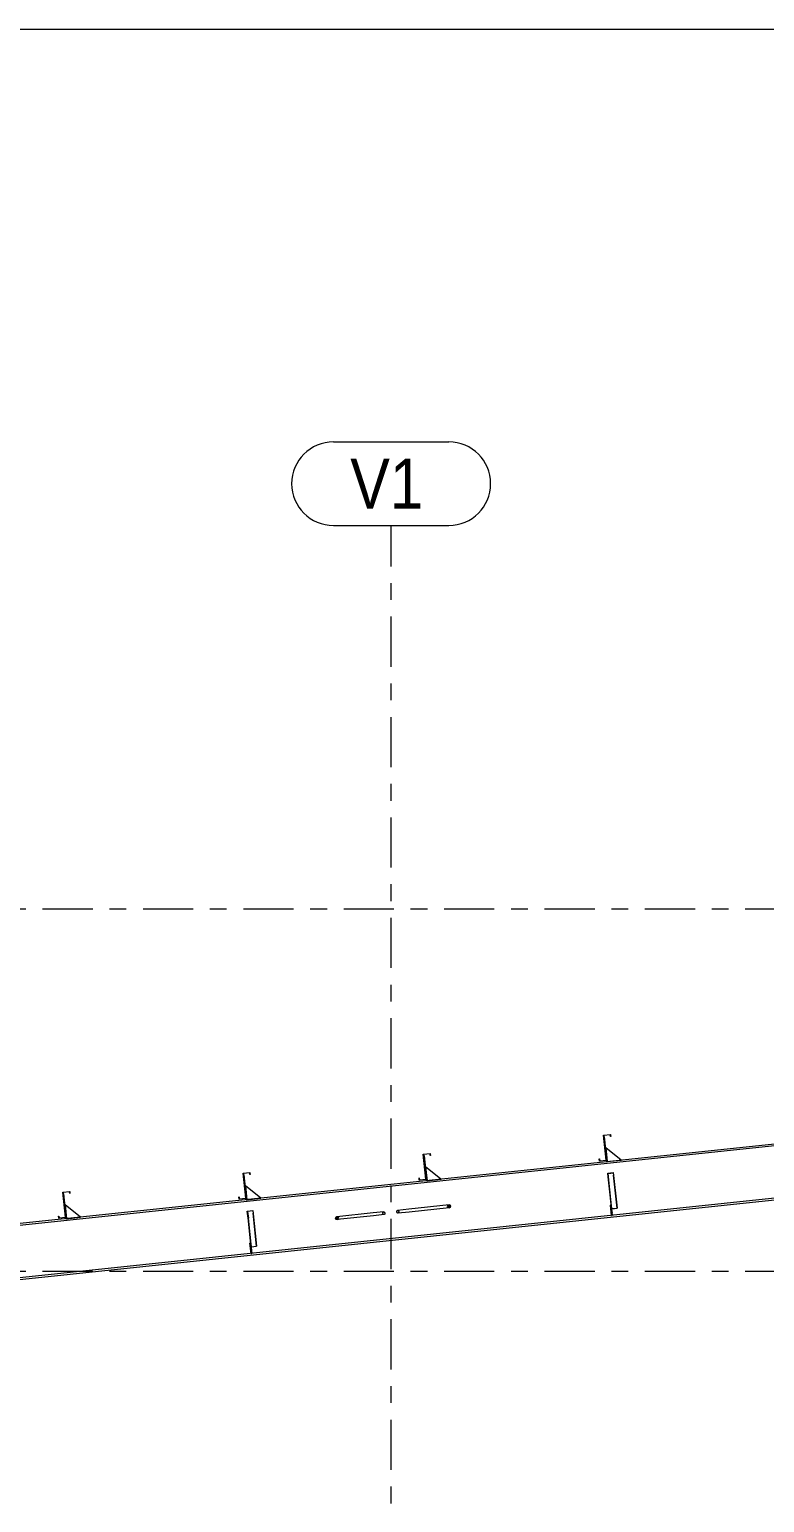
# Model space of a CAD drawing. Header units: millimetres. Extents: x -79 to 743, y -408 to 166.
# Drawn here: x 169.2 to 213.2, y 78 to 166.1 of the extents above; entities that cross this region are included whole.
import ezdxf

# ---------------------------------------------------------------- set-up
doc = ezdxf.new("R2010")
doc.units = ezdxf.units.MM
for name, pattern in [('XKITLINE00', [0]), ('XKITLINE02', [4, 2, -2]), ('XKITLINE03', [6, 3, -1, 1, -1])]:
    doc.linetypes.add(name, pattern=pattern)
for name, color, linetype, lineweight in [('DrawingSheet', 5, 'Continuous', 0), ('Part', 2, 'Continuous', 0), ('S-grid', 1, 'Continuous', 0)]:
    doc.layers.add(name, color=color, linetype=linetype, lineweight=lineweight)
doc.styles.add('ARIAL', font='ARIAL.TTF')

# ---------------------------------------------------------------- blocks, each defined once
blk = doc.blocks.new('*A39')
at = {"layer": 'Part'}
blk.add_hatch(color=3, dxfattribs=at).paths.add_polyline_path([(182.236, 95.467), (182.568, 95.502), (182.57, 95.481), (182.255, 95.448), (182.297, 95.049), (182.281, 95.048)], flags=17)
blk = doc.blocks.new('*A40')
at = {"layer": 'Part'}
blk.add_hatch(color=3, dxfattribs=at).paths.add_polyline_path([(194.292, 95.834), (194.371, 95.817), (194.409, 95.762), (194.383, 95.7), (194.309, 95.668), (194.23, 95.684), (194.192, 95.739), (194.218, 95.801)], flags=17)
blk = doc.blocks.new('*A43')
at = {"layer": 'Part'}
blk.add_hatch(color=3, dxfattribs=at).paths.add_polyline_path([(192.756, 98.873), (193.17, 98.916), (193.183, 98.792), (193.168, 98.79), (193.157, 98.9), (192.772, 98.859), (192.93, 97.366), (192.515, 97.322), (192.502, 97.446), (192.517, 97.448), (192.529, 97.339), (192.913, 97.379)], flags=17)
blk = doc.blocks.new('*A44')
at = {"layer": 'Part'}
blk.add_hatch(color=3, dxfattribs=at).paths.add_polyline_path([(192.756, 98.873), (193.17, 98.916), (193.183, 98.792), (193.168, 98.79), (193.157, 98.9), (192.772, 98.859), (192.93, 97.366), (192.515, 97.322), (192.502, 97.446), (192.517, 97.448), (192.529, 97.339), (192.913, 97.379)], flags=17)
blk = doc.blocks.new('*A45')
at = {"layer": 'Part'}
blk.add_hatch(color=3, dxfattribs=at).paths.add_polyline_path([(203.529, 100.009), (203.944, 100.053), (203.957, 99.928), (203.942, 99.927), (203.93, 100.036), (203.546, 99.996), (203.703, 98.502), (203.289, 98.459), (203.276, 98.583), (203.291, 98.584), (203.302, 98.475), (203.687, 98.516)], flags=17)
blk = doc.blocks.new('*A46')
at = {"layer": 'Part'}
blk.add_hatch(color=3, dxfattribs=at).paths.add_polyline_path([(203.529, 100.009), (203.944, 100.053), (203.957, 99.928), (203.942, 99.927), (203.93, 100.036), (203.546, 99.996), (203.703, 98.502), (203.289, 98.459), (203.276, 98.583), (203.291, 98.584), (203.302, 98.475), (203.687, 98.516)], flags=17)
blk = doc.blocks.new('*A59')
at = {"layer": 'Part'}
blk.add_hatch(color=3, dxfattribs=at).paths.add_polyline_path([(203.784, 97.74), (204.115, 97.775), (204.117, 97.754), (203.802, 97.721), (203.844, 97.322), (203.828, 97.32)], flags=17)
blk = doc.blocks.new('*A83')
at = {"layer": 'Part'}
blk.add_hatch(color=3, dxfattribs=at).paths.add_polyline_path([(187.59, 95.127), (187.666, 95.11), (187.703, 95.055), (187.678, 94.993), (187.607, 94.961), (187.531, 94.977), (187.495, 95.033), (187.519, 95.095)], flags=17)
blk = doc.blocks.new('*A86')
at = {"layer": 'Part'}
blk.add_hatch(color=3, dxfattribs=at).paths.add_polyline_path([(171.209, 96.6), (171.623, 96.644), (171.636, 96.519), (171.621, 96.518), (171.61, 96.627), (171.225, 96.587), (171.383, 95.093), (170.968, 95.049), (170.955, 95.174), (170.97, 95.175), (170.982, 95.066), (171.366, 95.106)], flags=17)
blk = doc.blocks.new('*A87')
at = {"layer": 'Part'}
blk.add_hatch(color=3, dxfattribs=at).paths.add_polyline_path([(171.209, 96.6), (171.623, 96.644), (171.636, 96.519), (171.621, 96.518), (171.61, 96.627), (171.225, 96.587), (171.383, 95.093), (170.968, 95.049), (170.955, 95.174), (170.97, 95.175), (170.982, 95.066), (171.366, 95.106)], flags=17)
blk = doc.blocks.new('*A88')
at = {"layer": 'Part'}
blk.add_hatch(color=3, dxfattribs=at).paths.add_polyline_path([(181.982, 97.736), (182.396, 97.78), (182.41, 97.656), (182.395, 97.654), (182.383, 97.763), (181.999, 97.723), (182.156, 96.229), (181.742, 96.186), (181.729, 96.31), (181.744, 96.312), (181.755, 96.202), (182.14, 96.243)], flags=17)
blk = doc.blocks.new('*A89')
at = {"layer": 'Part'}
blk.add_hatch(color=3, dxfattribs=at).paths.add_polyline_path([(181.982, 97.736), (182.396, 97.78), (182.41, 97.656), (182.395, 97.654), (182.383, 97.763), (181.999, 97.723), (182.156, 96.229), (181.742, 96.186), (181.729, 96.31), (181.744, 96.312), (181.755, 96.202), (182.14, 96.243)], flags=17)
blk = doc.blocks.new('*A472')
at = {"layer": 'DrawingSheet', "color": 5, "linetype": 'XKITLINE00', "lineweight": 0}
blk.add_line((743.244, 166.097), (-76.756, 166.097), dxfattribs=at)
blk = doc.blocks.new('*A475')
at = {"layer": 'S-grid', "color": 1, "linetype": 'XKITLINE03', "lineweight": 0}
blk.add_line((-10, 113.542), (252.703, 113.542), dxfattribs=at)
blk = doc.blocks.new('*A476')
at = {"layer": 'S-grid', "color": 1, "linetype": 'XKITLINE03', "lineweight": 0}
blk.add_line((-10, 91.875), (572.492, 91.875), dxfattribs=at)
blk = doc.blocks.new('*A524')
at = {"layer": 'S-grid', "color": 1, "linetype": 'XKITLINE03', "lineweight": 0}
blk.add_line((190.833, -10), (190.833, 136.447), dxfattribs=at)
at = {"layer": 'S-grid', "color": 3, "style": 'ARIAL', "width": 0.85}
blk.add_text('V1', height=3, dxfattribs=at).set_placement((188.386, 137.447))
blk = doc.blocks.new('*A530')
at = {"layer": 'Part', "color": 2, "linetype": 'XKITLINE00', "lineweight": 0}
for p, q in [((203.784, 97.74), (204.115, 97.775)), ((203.828, 97.32), (203.784, 97.74)), ((203.802, 97.721), (204.117, 97.754)), ((204.115, 97.775), (204.341, 95.635)), ((204.052, 95.354), (203.802, 97.721)), ((203.828, 97.32), (203.844, 97.322)), ((203.828, 97.32), (204.012, 95.574)), ((204.026, 95.602), (204.341, 95.635)), ((204.036, 95.352), (204.052, 95.354))]:
    blk.add_line(p, q, dxfattribs=at)
at = {"layer": 'Part', "color": 7, "linetype": 'XKITLINE02', "lineweight": 0}
for p, q in [((204.008, 95.614), (204.339, 95.649)), ((204.012, 95.574), (204.036, 95.352))]:
    blk.add_line(p, q, dxfattribs=at)
blk = doc.blocks.new('*A531')
at = {"layer": 'Part', "color": 7, "linetype": 'XKITLINE02', "lineweight": 0}
for p, q in [((204.036, 95.352), (203.784, 97.74)), ((204.341, 95.635), (204.115, 97.775)), ((204.052, 95.354), (203.802, 97.721)), ((204.008, 95.614), (204.339, 95.649)), ((204.026, 95.602), (204.341, 95.635)), ((204.036, 95.352), (204.052, 95.354))]:
    blk.add_line(p, q, dxfattribs=at)
blk = doc.blocks.new('*A532')
at = {"layer": 'Part', "color": 2, "linetype": 'XKITLINE00', "lineweight": 0}
for p, q in [((203.943, 95.829), (203.985, 95.834)), ((204.009, 95.208), (203.943, 95.829)), ((204.012, 95.574), (204.05, 95.212))]:
    blk.add_line(p, q, dxfattribs=at)
at = {"layer": 'Part', "color": 7, "linetype": 'XKITLINE02', "lineweight": 0}
for p, q in [((203.985, 95.834), (204.012, 95.574)), ((203.996, 95.332), (204.037, 95.336)), ((204.05, 95.212), (204.009, 95.208))]:
    blk.add_line(p, q, dxfattribs=at)
blk = doc.blocks.new('*A533')
at = {"layer": 'Part', "color": 7, "linetype": 'XKITLINE02', "lineweight": 0}
for p, q in [((203.985, 95.834), (203.943, 95.829)), ((203.943, 95.829), (204.009, 95.208)), ((204.05, 95.212), (203.985, 95.834)), ((203.996, 95.332), (204.037, 95.336)), ((204.009, 95.208), (204.05, 95.212))]:
    blk.add_line(p, q, dxfattribs=at)
blk = doc.blocks.new('*A534')
at = {"layer": 'Part', "color": 2, "linetype": 'XKITLINE00', "lineweight": 0}
for p, q in [((203.596, 99.915), (203.555, 99.911)), ((203.753, 98.424), (203.596, 99.915)), ((203.703, 98.502), (203.712, 98.419))]:
    blk.add_line(p, q, dxfattribs=at)
at = {"layer": 'Part', "color": 7, "linetype": 'XKITLINE02', "lineweight": 0}
for p, q in [((203.555, 99.911), (203.703, 98.502)), ((203.712, 98.419), (203.753, 98.424))]:
    blk.add_line(p, q, dxfattribs=at)
blk = doc.blocks.new('*A535')
at = {"layer": 'Part', "color": 2, "linetype": 'XKITLINE00', "lineweight": 0}
blk.add_line((204.582, 98.511), (203.666, 99.252), dxfattribs=at)
at = {"layer": 'Part', "color": 7, "linetype": 'XKITLINE02', "lineweight": 0}
for p, q in [((203.666, 99.252), (203.753, 98.424)), ((203.753, 98.424), (204.582, 98.511))]:
    blk.add_line(p, q, dxfattribs=at)
blk = doc.blocks.new('*A536')
at = {"layer": 'Part', "color": 2, "linetype": 'XKITLINE00', "lineweight": 0}
for p, q in [((192.823, 98.779), (192.781, 98.775)), ((192.98, 97.287), (192.823, 98.779)), ((192.93, 97.366), (192.938, 97.283))]:
    blk.add_line(p, q, dxfattribs=at)
at = {"layer": 'Part', "color": 7, "linetype": 'XKITLINE02', "lineweight": 0}
for p, q in [((192.781, 98.775), (192.93, 97.366)), ((192.938, 97.283), (192.98, 97.287))]:
    blk.add_line(p, q, dxfattribs=at)
blk = doc.blocks.new('*A537')
at = {"layer": 'Part', "color": 2, "linetype": 'XKITLINE00', "lineweight": 0}
blk.add_line((193.809, 97.375), (192.892, 98.116), dxfattribs=at)
at = {"layer": 'Part', "color": 7, "linetype": 'XKITLINE02', "lineweight": 0}
for p, q in [((192.892, 98.116), (192.98, 97.287)), ((192.98, 97.287), (193.809, 97.375))]:
    blk.add_line(p, q, dxfattribs=at)
blk = doc.blocks.new('*A649')
at = {"layer": 'Part', "color": 2, "linetype": 'XKITLINE00', "lineweight": 0}
for p, q in [((182.236, 95.467), (182.568, 95.502)), ((182.281, 95.048), (182.236, 95.467)), ((182.57, 95.481), (182.255, 95.448)), ((182.255, 95.448), (182.297, 95.049)), ((182.568, 95.502), (182.794, 93.363)), ((182.297, 95.049), (182.281, 95.048)), ((182.281, 95.048), (182.465, 93.301)), ((182.505, 93.081), (182.297, 95.049)), ((182.479, 93.33), (182.794, 93.363)), ((182.488, 93.079), (182.505, 93.081))]:
    blk.add_line(p, q, dxfattribs=at)
at = {"layer": 'Part', "color": 7, "linetype": 'XKITLINE02', "lineweight": 0}
for p, q in [((182.461, 93.341), (182.792, 93.376)), ((182.465, 93.301), (182.488, 93.079))]:
    blk.add_line(p, q, dxfattribs=at)
blk = doc.blocks.new('*A650')
at = {"layer": 'Part', "color": 7, "linetype": 'XKITLINE02', "lineweight": 0}
for p, q in [((182.488, 93.079), (182.236, 95.467)), ((182.505, 93.081), (182.255, 95.448)), ((182.794, 93.363), (182.568, 95.502)), ((182.461, 93.341), (182.792, 93.376)), ((182.479, 93.33), (182.794, 93.363)), ((182.488, 93.079), (182.505, 93.081))]:
    blk.add_line(p, q, dxfattribs=at)
blk = doc.blocks.new('*A651')
at = {"layer": 'Part', "color": 2, "linetype": 'XKITLINE00', "lineweight": 0}
for p, q in [((182.396, 93.557), (182.438, 93.561)), ((182.462, 92.935), (182.396, 93.557)), ((182.465, 93.301), (182.503, 92.939))]:
    blk.add_line(p, q, dxfattribs=at)
at = {"layer": 'Part', "color": 7, "linetype": 'XKITLINE02', "lineweight": 0}
for p, q in [((182.438, 93.561), (182.465, 93.301)), ((182.449, 93.059), (182.49, 93.064)), ((182.503, 92.939), (182.462, 92.935))]:
    blk.add_line(p, q, dxfattribs=at)
blk = doc.blocks.new('*A652')
at = {"layer": 'Part', "color": 7, "linetype": 'XKITLINE02', "lineweight": 0}
for p, q in [((182.438, 93.561), (182.396, 93.557)), ((182.396, 93.557), (182.462, 92.935)), ((182.503, 92.939), (182.438, 93.561)), ((182.449, 93.059), (182.49, 93.064)), ((182.462, 92.935), (182.503, 92.939))]:
    blk.add_line(p, q, dxfattribs=at)
blk = doc.blocks.new('*A653')
at = {"layer": 'Part', "color": 2, "linetype": 'XKITLINE00', "lineweight": 0}
for p, q in [((182.049, 97.643), (182.008, 97.638)), ((182.206, 96.151), (182.049, 97.643)), ((182.156, 96.229), (182.165, 96.147))]:
    blk.add_line(p, q, dxfattribs=at)
at = {"layer": 'Part', "color": 7, "linetype": 'XKITLINE02', "lineweight": 0}
for p, q in [((182.008, 97.638), (182.156, 96.229)), ((182.165, 96.147), (182.206, 96.151))]:
    blk.add_line(p, q, dxfattribs=at)
blk = doc.blocks.new('*A654')
at = {"layer": 'Part', "color": 2, "linetype": 'XKITLINE00', "lineweight": 0}
blk.add_line((183.035, 96.238), (182.119, 96.98), dxfattribs=at)
at = {"layer": 'Part', "color": 7, "linetype": 'XKITLINE02', "lineweight": 0}
for p, q in [((182.119, 96.98), (182.206, 96.151)), ((182.206, 96.151), (183.035, 96.238))]:
    blk.add_line(p, q, dxfattribs=at)
blk = doc.blocks.new('*A655')
at = {"layer": 'Part', "color": 7, "linetype": 'XKITLINE02', "lineweight": 0}
for p, q in [((191.167, 95.42), (191.179, 95.481)), ((191.192, 95.364), (191.167, 95.42)), ((191.179, 95.481), (191.222, 95.51)), ((191.239, 95.344), (191.192, 95.364)), ((191.888, 95.58), (191.222, 95.51)), ((191.222, 95.51), (191.269, 95.49)), ((191.906, 95.414), (191.239, 95.344)), ((191.282, 95.373), (191.239, 95.344)), ((191.269, 95.49), (191.294, 95.434)), ((191.294, 95.434), (191.282, 95.373))]:
    blk.add_line(p, q, dxfattribs=at)
at = {"layer": 'Part', "color": 2, "linetype": 'XKITLINE00', "lineweight": 0}
for p, q in [((194.292, 95.834), (191.888, 95.58)), ((194.309, 95.668), (191.906, 95.414)), ((194.218, 95.801), (194.192, 95.739)), ((194.192, 95.739), (194.23, 95.684)), ((194.292, 95.834), (194.218, 95.801)), ((194.23, 95.684), (194.309, 95.668)), ((194.371, 95.817), (194.292, 95.834)), ((194.309, 95.668), (194.383, 95.7)), ((194.409, 95.762), (194.371, 95.817)), ((194.383, 95.7), (194.409, 95.762))]:
    blk.add_line(p, q, dxfattribs=at)
blk = doc.blocks.new('*A658')
at = {"layer": 'Part', "color": 2, "linetype": 'XKITLINE00', "lineweight": 0}
for p, q in [((192.756, 98.873), (193.17, 98.916)), ((192.913, 97.379), (192.756, 98.873)), ((193.157, 98.9), (192.772, 98.859)), ((192.772, 98.859), (192.93, 97.366)), ((193.168, 98.79), (193.157, 98.9)), ((193.183, 98.792), (193.168, 98.79)), ((193.17, 98.916), (193.183, 98.792)), ((192.502, 97.446), (192.517, 97.448)), ((192.515, 97.322), (192.502, 97.446)), ((192.93, 97.366), (192.515, 97.322)), ((192.517, 97.448), (192.529, 97.339)), ((192.529, 97.339), (192.913, 97.379))]:
    blk.add_line(p, q, dxfattribs=at)
blk = doc.blocks.new('*A659')
at = {"layer": 'Part', "color": 2, "linetype": 'XKITLINE00', "lineweight": 0}
for p, q in [((192.756, 98.873), (193.17, 98.916)), ((192.913, 97.379), (192.756, 98.873)), ((193.157, 98.9), (192.772, 98.859)), ((192.772, 98.859), (192.93, 97.366)), ((193.168, 98.79), (193.157, 98.9)), ((193.183, 98.792), (193.168, 98.79)), ((193.17, 98.916), (193.183, 98.792)), ((192.502, 97.446), (192.517, 97.448)), ((192.515, 97.322), (192.502, 97.446)), ((192.93, 97.366), (192.515, 97.322)), ((192.517, 97.448), (192.529, 97.339)), ((192.529, 97.339), (192.913, 97.379))]:
    blk.add_line(p, q, dxfattribs=at)
blk = doc.blocks.new('*A660')
at = {"layer": 'Part', "color": 2, "linetype": 'XKITLINE00', "lineweight": 0}
for p, q in [((203.529, 100.009), (203.944, 100.053)), ((203.687, 98.516), (203.529, 100.009)), ((203.93, 100.036), (203.546, 99.996)), ((203.546, 99.996), (203.703, 98.502)), ((203.942, 99.927), (203.93, 100.036)), ((203.957, 99.928), (203.942, 99.927)), ((203.944, 100.053), (203.957, 99.928)), ((203.276, 98.583), (203.291, 98.584)), ((203.289, 98.459), (203.276, 98.583)), ((203.703, 98.502), (203.289, 98.459)), ((203.291, 98.584), (203.302, 98.475)), ((203.302, 98.475), (203.687, 98.516))]:
    blk.add_line(p, q, dxfattribs=at)
blk = doc.blocks.new('*A661')
at = {"layer": 'Part', "color": 2, "linetype": 'XKITLINE00', "lineweight": 0}
for p, q in [((203.529, 100.009), (203.944, 100.053)), ((203.687, 98.516), (203.529, 100.009)), ((203.93, 100.036), (203.546, 99.996)), ((203.546, 99.996), (203.703, 98.502)), ((203.942, 99.927), (203.93, 100.036)), ((203.957, 99.928), (203.942, 99.927)), ((203.944, 100.053), (203.957, 99.928)), ((203.276, 98.583), (203.291, 98.584)), ((203.289, 98.459), (203.276, 98.583)), ((203.703, 98.502), (203.289, 98.459)), ((203.291, 98.584), (203.302, 98.475)), ((203.302, 98.475), (203.687, 98.516))]:
    blk.add_line(p, q, dxfattribs=at)
blk = doc.blocks.new('*A674')
at = {"layer": 'Part', "color": 2, "linetype": 'XKITLINE00', "lineweight": 0}
for p, q in [((239.119, 102.154), (139.836, 91.682)), ((239.13, 102.046), (139.972, 91.587)), ((236.371, 98.621), (150.514, 89.565)), ((236.382, 98.513), (150.525, 89.458))]:
    blk.add_line(p, q, dxfattribs=at)
blk = doc.blocks.new('*A725')
at = {"layer": 'Part', "color": 2, "linetype": 'XKITLINE00', "lineweight": 0}
for p, q in [((171.275, 96.506), (171.234, 96.502)), ((171.433, 95.015), (171.275, 96.506)), ((171.383, 95.093), (171.391, 95.01))]:
    blk.add_line(p, q, dxfattribs=at)
at = {"layer": 'Part', "color": 7, "linetype": 'XKITLINE02', "lineweight": 0}
for p, q in [((171.234, 96.502), (171.383, 95.093)), ((171.391, 95.01), (171.433, 95.015))]:
    blk.add_line(p, q, dxfattribs=at)
blk = doc.blocks.new('*A726')
at = {"layer": 'Part', "color": 2, "linetype": 'XKITLINE00', "lineweight": 0}
blk.add_line((172.261, 95.102), (171.345, 95.843), dxfattribs=at)
at = {"layer": 'Part', "color": 7, "linetype": 'XKITLINE02', "lineweight": 0}
for p, q in [((171.345, 95.843), (171.433, 95.015)), ((171.433, 95.015), (172.261, 95.102))]:
    blk.add_line(p, q, dxfattribs=at)
blk = doc.blocks.new('*A752')
at = {"layer": 'Part', "color": 2, "linetype": 'XKITLINE00', "lineweight": 0}
for p, q in [((187.519, 95.095), (187.495, 95.033)), ((187.59, 95.127), (187.519, 95.095)), ((189.764, 95.356), (187.59, 95.127)), ((187.666, 95.11), (187.59, 95.127)), ((189.781, 95.19), (187.607, 94.961)), ((187.703, 95.055), (187.666, 95.11)), ((187.495, 95.033), (187.531, 94.977)), ((187.531, 94.977), (187.607, 94.961)), ((187.607, 94.961), (187.678, 94.993)), ((187.678, 94.993), (187.703, 95.055))]:
    blk.add_line(p, q, dxfattribs=at)
at = {"layer": 'Part', "color": 7, "linetype": 'XKITLINE02', "lineweight": 0}
for p, q in [((190.389, 95.422), (189.764, 95.356)), ((190.407, 95.256), (189.781, 95.19)), ((190.332, 95.332), (190.345, 95.393)), ((190.358, 95.276), (190.332, 95.332)), ((190.345, 95.393), (190.389, 95.422)), ((190.407, 95.256), (190.358, 95.276)), ((190.389, 95.422), (190.439, 95.403)), ((190.451, 95.285), (190.407, 95.256)), ((190.439, 95.403), (190.464, 95.346)), ((190.464, 95.346), (190.451, 95.285))]:
    blk.add_line(p, q, dxfattribs=at)
blk = doc.blocks.new('*A755')
at = {"layer": 'Part', "color": 2, "linetype": 'XKITLINE00', "lineweight": 0}
for p, q in [((171.209, 96.6), (171.623, 96.644)), ((171.366, 95.106), (171.209, 96.6)), ((171.61, 96.627), (171.225, 96.587)), ((171.225, 96.587), (171.383, 95.093)), ((171.621, 96.518), (171.61, 96.627)), ((171.636, 96.519), (171.621, 96.518)), ((171.623, 96.644), (171.636, 96.519)), ((170.955, 95.174), (170.97, 95.175)), ((170.968, 95.049), (170.955, 95.174)), ((171.383, 95.093), (170.968, 95.049)), ((170.97, 95.175), (170.982, 95.066)), ((170.982, 95.066), (171.366, 95.106))]:
    blk.add_line(p, q, dxfattribs=at)
blk = doc.blocks.new('*A756')
at = {"layer": 'Part', "color": 2, "linetype": 'XKITLINE00', "lineweight": 0}
for p, q in [((171.209, 96.6), (171.623, 96.644)), ((171.366, 95.106), (171.209, 96.6)), ((171.61, 96.627), (171.225, 96.587)), ((171.225, 96.587), (171.383, 95.093)), ((171.621, 96.518), (171.61, 96.627)), ((171.636, 96.519), (171.621, 96.518)), ((171.623, 96.644), (171.636, 96.519)), ((170.955, 95.174), (170.97, 95.175)), ((170.968, 95.049), (170.955, 95.174)), ((171.383, 95.093), (170.968, 95.049)), ((170.97, 95.175), (170.982, 95.066)), ((170.982, 95.066), (171.366, 95.106))]:
    blk.add_line(p, q, dxfattribs=at)
blk = doc.blocks.new('*A757')
at = {"layer": 'Part', "color": 2, "linetype": 'XKITLINE00', "lineweight": 0}
for p, q in [((181.982, 97.736), (182.396, 97.78)), ((182.14, 96.243), (181.982, 97.736)), ((182.383, 97.763), (181.999, 97.723)), ((182.395, 97.654), (182.383, 97.763)), ((182.396, 97.78), (182.41, 97.656)), ((181.999, 97.723), (182.156, 96.229)), ((182.41, 97.656), (182.395, 97.654)), ((181.729, 96.31), (181.744, 96.312)), ((181.742, 96.186), (181.729, 96.31)), ((182.156, 96.229), (181.742, 96.186)), ((181.744, 96.312), (181.755, 96.202)), ((181.755, 96.202), (182.14, 96.243))]:
    blk.add_line(p, q, dxfattribs=at)
blk = doc.blocks.new('*A758')
at = {"layer": 'Part', "color": 2, "linetype": 'XKITLINE00', "lineweight": 0}
for p, q in [((181.982, 97.736), (182.396, 97.78)), ((182.14, 96.243), (181.982, 97.736)), ((182.383, 97.763), (181.999, 97.723)), ((182.395, 97.654), (182.383, 97.763)), ((182.396, 97.78), (182.41, 97.656)), ((181.999, 97.723), (182.156, 96.229)), ((182.41, 97.656), (182.395, 97.654)), ((181.729, 96.31), (181.744, 96.312)), ((181.742, 96.186), (181.729, 96.31)), ((182.156, 96.229), (181.742, 96.186)), ((181.744, 96.312), (181.755, 96.202)), ((181.755, 96.202), (182.14, 96.243))]:
    blk.add_line(p, q, dxfattribs=at)
blk = doc.blocks.new('*A760')
at = {"layer": 'S-grid', "color": 1, "linetype": 'XKITLINE00', "lineweight": 0}
for p, q in [((187.386, 141.447), (194.28, 141.447)), ((187.386, 136.447), (194.28, 136.447))]:
    blk.add_line(p, q, dxfattribs=at)
for centre, start, end in [((187.386, 138.947), 90, 270), ((194.28, 138.947), 270, 90)]:
    blk.add_arc(centre, 2.5, start, end, dxfattribs=at)

msp = doc.modelspace()

# ---------------------------------------------------------------- block references
at = {"lineweight": 0}
for name in ['*A472', '*A760', '*A524', '*A475', '*A674', '*A45', '*A46', '*A660', '*A661', '*A534', '*A43', '*A44', '*A658', '*A659', '*A536', '*A535', '*A88', '*A89', '*A757', '*A758', '*A537', '*A59', '*A530', '*A531', '*A653', '*A654', '*A86', '*A87', '*A755', '*A756', '*A725', '*A726', '*A39', '*A649', '*A650', '*A752', '*A83', '*A655', '*A40', '*A532', '*A533', '*A476', '*A651', '*A652']:
    msp.add_blockref(name, (0, 0), dxfattribs=at)

doc.saveas('drawing.dxf')
